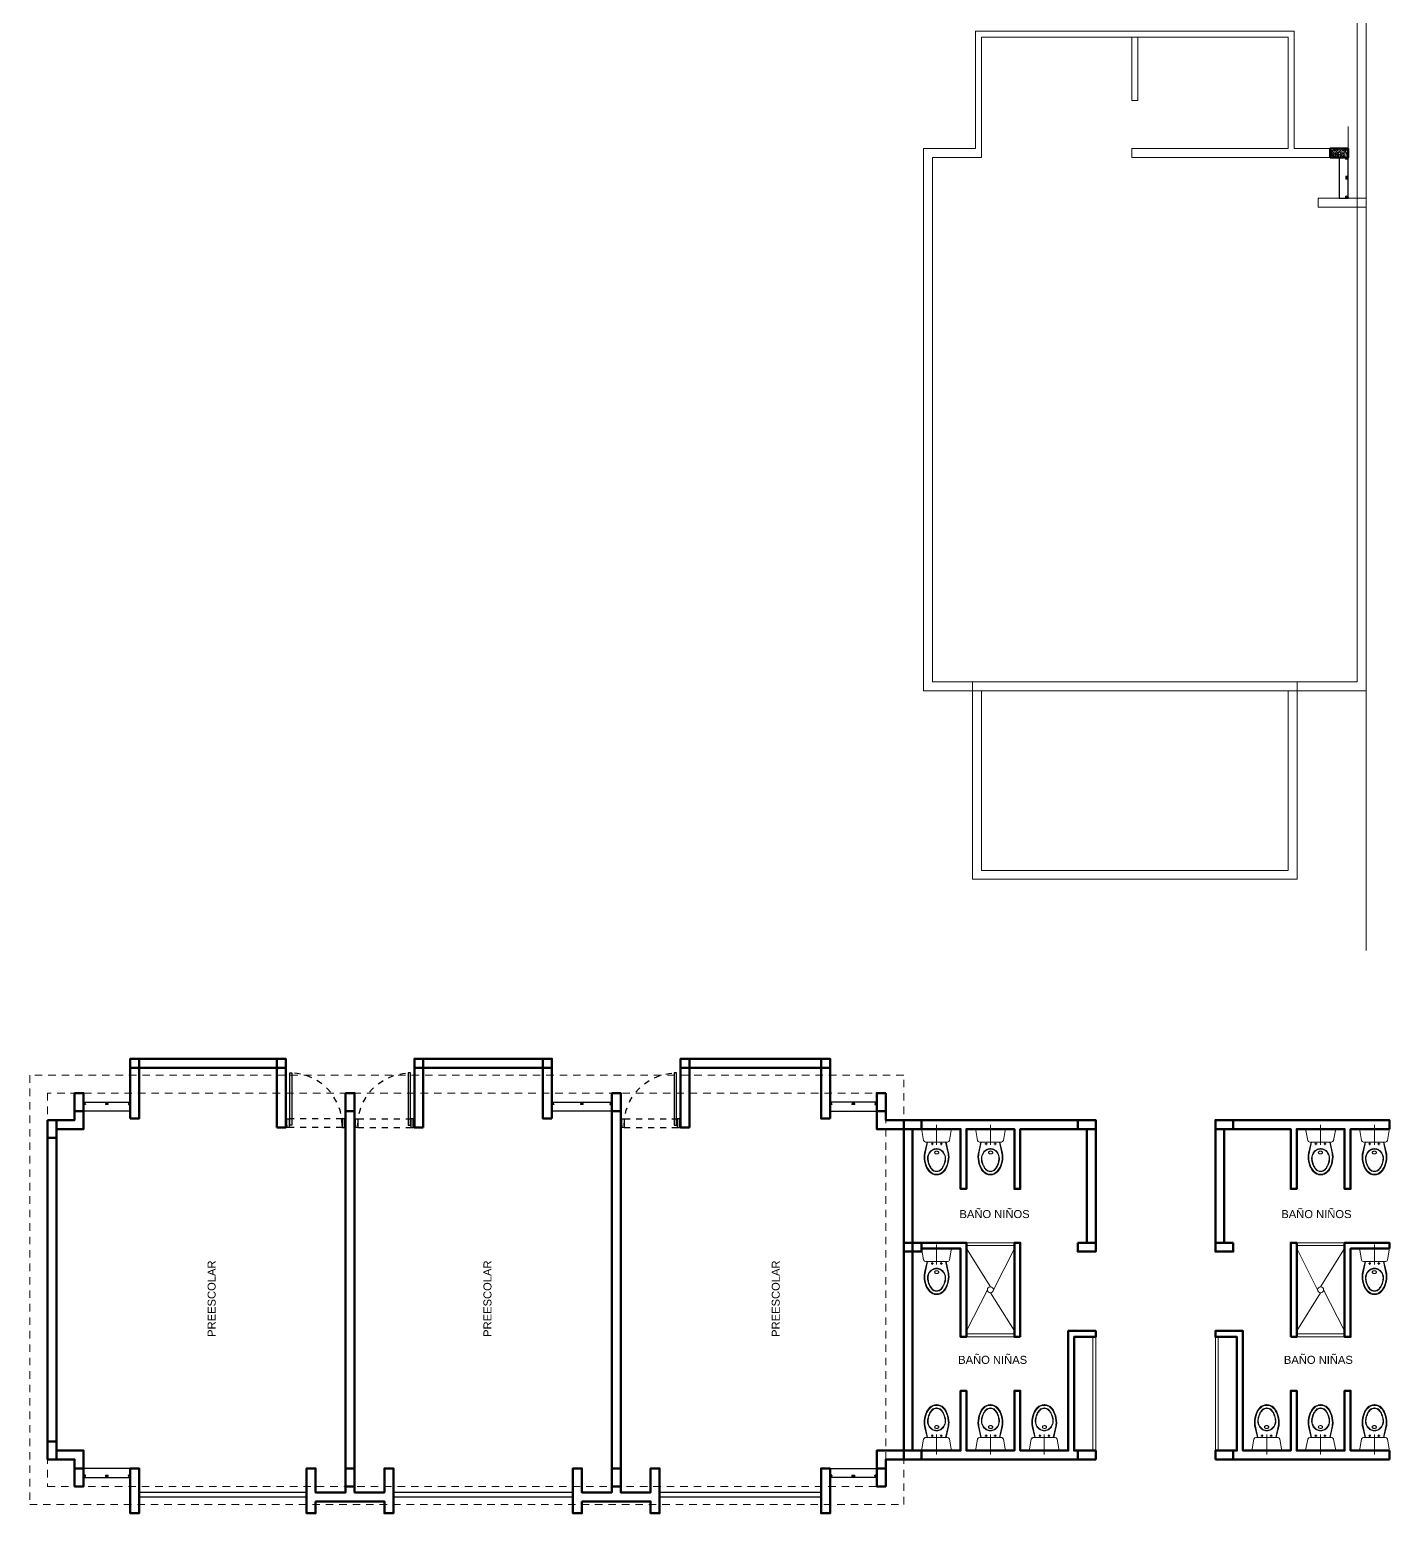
# Model space of a CAD drawing. Header units: millimetres. Extents: x 216 to 2687, y 57 to 1099.
# Drawn here: x 291.2 to 313.93, y 87.45 to 112.26 of the extents above; entities that cross this region are included whole.
import ezdxf

# ---------------------------------------------------------------- set-up
doc = ezdxf.new("R2010")
doc.units = ezdxf.units.MM
doc.header["$LTSCALE"] = 0.5
doc.linetypes.add('HIDDEN', pattern=[0.375, 0.25, -0.125])
for name, color, linetype, lineweight in [('A-COLS-ACHU', 47, 'Continuous', 0), ('A-ECON-COLS', 2, 'Continuous', 53), ('A-HID-APAR', 46, 'Continuous', 13), ('A-MURO', 5, 'Continuous', 50), ('A-PLAN-ACHU1', 105, 'Continuous', 9), ('A-VENT', 1, 'Continuous', 15), ('CANAL', 6, 'Continuous', 9), ('GUIAS', 1, 'Continuous', 9), ('textos', 255, 'Continuous', 20)]:
    doc.layers.add(name, color=color, linetype=linetype, lineweight=lineweight)
doc.layers.add('VENTANAS', color=13, linetype='Continuous')
doc.layers.add('X-PUERTAS', color=3, linetype='Continuous')
doc.styles.get("Standard").update_dxf_attribs({"font": 'Arial.ttf'})

# ---------------------------------------------------------------- blocks, each defined once
blk = doc.blocks.new('sanitario sencillo')
at = {"layer": 'A-HID-APAR', "extrusion": (0.008922, 4.96546e-08, 0.99996)}
h = blk.add_hatch(dxfattribs=at)
h.set_pattern_fill('ANGLE', color=256, scale=1.038037, angle=-179.9995)
h.set_pattern_definition([(180, (289.684, 91.814), (6e-05, -7.251), [5.2732, -1.9775]), (270, (289.684, 91.814), (7.251, 6e-05), [5.2732, -1.9775])])
edge = h.paths.add_edge_path()
edge.add_arc((289.172, 91.916), 0.3, -133.2841, -111.2563, ccw=False)
edge.add_arc((289.073, 91.811), 0.156, -179.9995, -133.2841, ccw=False)
edge.add_line((288.917, 91.811), (288.917, 91.817))
edge.add_arc((289.073, 91.817), 0.156, -226.715, -179.9995, ccw=False)
edge.add_arc((289.172, 91.712), 0.3, 111.2572, 133.285, ccw=False)
edge.add_arc((289.224, 91.578), 0.444, 90.4005, 111.2572, ccw=False)
edge.add_arc((289.221, 91.738), 0.284, 76.7031, 90.0005, ccw=False)
edge.add_line((289.287, 92.015), (289.467, 91.972))
edge.add_line((289.467, 91.972), (289.467, 91.997))
edge.add_arc((289.501, 91.997), 0.0336, -259.5304, -179.9995, ccw=False)
edge.add_line((289.495, 92.03), (289.658, 92.06))
edge.add_arc((289.662, 92.039), 0.0217, 0.0005, 100.4696, ccw=False)
edge.add_line((289.684, 92.039), (289.684, 91.589))
edge.add_arc((289.662, 91.589), 0.0217, -100.4687, 0.0005, ccw=False)
edge.add_line((289.658, 91.568), (289.495, 91.598))
edge.add_arc((289.501, 91.631), 0.0336, -179.9995, -100.4687, ccw=False)
edge.add_line((289.467, 91.631), (289.467, 91.656))
edge.add_line((289.467, 91.656), (289.287, 91.613))
edge.add_arc((289.221, 91.89), 0.284, -89.9995, -76.7021, ccw=False)
edge.add_arc((289.224, 92.05), 0.444, -111.2563, -90.3996, ccw=False)
for p, q in [((289.506, 92.03, 0.002), (289.67, 92.06, 0)), ((289.696, 91.589, 0), (289.696, 92.039, 0)), ((289.288, 92.005, 0.004), (289.479, 91.966, 0.002)), ((289.479, 91.972, 0.002), (289.298, 92.015, 0.004)), ((289.427, 91.886, 0.002), (289.469, 91.886, 0.002)), ((289.448, 91.907, 0.002), (289.448, 91.865, 0.002)), ((289.479, 91.631, 0.002), (289.479, 91.997, 0.002)), ((289.288, 91.623, 0.004), (289.479, 91.663, 0.002)), ((289.479, 91.656, 0.002), (289.298, 91.613, 0.004)), ((289.427, 91.735, 0.002), (289.469, 91.735, 0.002)), ((289.448, 91.756, 0.002), (289.448, 91.714, 0.002)), ((289.506, 91.598, 0.002), (289.67, 91.568, 0))]:
    blk.add_line(p, q, dxfattribs=at)
at = {"layer": 'A-HID-APAR', "ltscale": 0.1, "extrusion": (0.008922, 4.96546e-08, 0.99996)}
blk.add_line((289.765, 91.814, -0.001), (289.43, 91.814, 0.002), dxfattribs=at)
at = {"layer": 'A-HID-APAR', "extrusion": (0.008922, 4.96546e-08, 0.99996), "elevation": 2.585}
for points in [[(289.063, 91.636, -0.096411), (288.966, 91.697, -0.206705), (288.917, 91.811), (288.917, 91.817, -0.206705), (288.966, 91.931, -0.096411), (289.063, 91.992, -0.091257), (289.221, 92.022, -0.058086), (289.287, 92.015), (289.467, 91.972), (289.467, 91.997, -0.361654), (289.495, 92.03), (289.658, 92.06, -0.468802), (289.684, 92.039), (289.684, 91.589, -0.468802), (289.658, 91.568), (289.495, 91.598, -0.361654), (289.467, 91.631), (289.467, 91.656), (289.287, 91.613, -0.058086), (289.221, 91.606, -0.091257)], [(289.315, 91.811, 0.066901), (289.313, 91.825, 0.079364), (289.308, 91.836, 0.107144), (289.3, 91.844, 0.140884), (289.291, 91.846, 0.140884), (289.283, 91.844, 0.107144), (289.275, 91.836, 0.079364), (289.27, 91.825, 0.066901), (289.268, 91.811, 0.066901), (289.27, 91.797, 0.079364), (289.275, 91.786, 0.107144), (289.283, 91.778, 0.140884), (289.291, 91.775, 0.140884), (289.3, 91.778, 0.107144), (289.308, 91.786, 0.079364), (289.313, 91.797, 0.066901)], [(289.283, 91.778, -0.107144), (289.275, 91.786, -0.079364), (289.27, 91.797, -0.066901), (289.268, 91.811, -0.066901), (289.27, 91.825, -0.079364), (289.275, 91.836, -0.107144), (289.283, 91.844, -0.140884), (289.291, 91.846, -0.140884), (289.3, 91.844, -0.107144), (289.308, 91.836, -0.079364), (289.313, 91.825, -0.066901), (289.315, 91.811, -0.066901), (289.313, 91.797, -0.079364), (289.308, 91.786, -0.107144), (289.3, 91.778, -0.140884), (289.291, 91.775, -0.140884)], [(289.429, 91.886, -1), (289.444, 91.886, -1)], [(289.429, 91.735, -1), (289.444, 91.735, -1)]]:
    blk.add_lwpolyline(points, format="xyb", close=True, dxfattribs=at)
for points in [[(288.917, 91.811), (288.917, 91.817)], [(288.929, 91.811), (288.929, 91.817)], [(288.972, 91.811), (288.972, 91.817)], [(288.981, 91.811), (288.981, 91.817)]]:
    blk.add_lwpolyline(points, dxfattribs=at)
at = {"layer": 'A-HID-APAR', "extrusion": (0.008922, 4.96546e-08, 0.99996)}
for centre in [(289.437, 91.886, 2.585), (289.437, 91.735, 2.585)]:
    blk.add_circle(centre, 0.0077, dxfattribs=at)
for centre, radius, start, end in [((289.501, 91.997, 2.585), 0.0336, 100.4696, 180.0005), ((289.662, 92.039, 2.585), 0.0217, 0.0005, 100.4696), ((289.073, 91.817, 2.585), 0.156, 133.285, 180.0005), ((289.073, 91.811, 2.585), 0.156, 180.0005, 226.7159), ((289.073, 91.817, 2.585), 0.144, 133.285, 180.0005), ((289.073, 91.811, 2.585), 0.144, 180.0005, 226.7159), ((289.172, 91.712, 2.585), 0.3, 111.2572, 133.285), ((289.073, 91.817, 2.585), 0.101, 133.285, 180.0005), ((289.073, 91.811, 2.585), 0.101, 180.0005, 226.7159), ((289.172, 91.712, 2.585), 0.289, 111.2572, 133.285), ((289.073, 91.817, 2.585), 0.0924, 133.285, 180.0005), ((289.073, 91.811, 2.585), 0.0924, 180.0005, 226.7159), ((289.172, 91.712, 2.585), 0.245, 111.2572, 133.285), ((289.172, 91.712, 2.585), 0.237, 111.2572, 133.285), ((289.224, 91.578, 2.585), 0.444, 90.4005, 111.2572), ((289.224, 91.578, 2.585), 0.433, 90.4111, 111.2572), ((289.224, 91.578, 2.585), 0.39, 97.8364, 111.2572), ((289.224, 91.578, 2.585), 0.381, 97.8364, 111.2572), ((289.194, 91.797, 2.585), 0.168, 31.0321, 97.8364), ((289.194, 91.797, 2.585), 0.16, 31.0321, 97.8364), ((289.221, 91.738, 2.585), 0.284, 76.7031, 90.0005), ((289.221, 91.738, 2.585), 0.273, 78.296, 90.0005), ((289.228, 91.817, 2.585), 0.12, 0.0005, 31.0325), ((289.228, 91.811, 2.585), 0.12, 328.9685, 0.0005), ((289.228, 91.817, 2.585), 0.129, 0.0005, 31.0325), ((289.228, 91.811, 2.585), 0.129, 328.9685, 0.0005), ((289.172, 91.916, 2.585), 0.3, 226.7159, 248.7437), ((289.172, 91.916, 2.585), 0.289, 226.7159, 248.7437), ((289.172, 91.916, 2.585), 0.245, 226.7159, 248.7437), ((289.172, 91.916, 2.585), 0.237, 226.7159, 248.7437), ((289.224, 92.05, 2.585), 0.444, 248.7437, 269.6004), ((289.224, 92.05, 2.585), 0.433, 248.7437, 269.5898), ((289.224, 92.05, 2.585), 0.39, 248.7437, 262.1645), ((289.224, 92.05, 2.585), 0.381, 248.7437, 262.1645), ((289.194, 91.831, 2.585), 0.168, 262.1645, 328.9688), ((289.194, 91.831, 2.585), 0.16, 262.1645, 328.9688), ((289.221, 91.89, 2.585), 0.273, 270.0005, 281.7049), ((289.221, 91.89, 2.585), 0.284, 270.0005, 283.2979), ((289.501, 91.631, 2.585), 0.0336, 180.0005, 259.5313), ((289.662, 91.589, 2.585), 0.0217, 259.5313, 0.0005)]:
    blk.add_arc(centre, radius, start, end, dxfattribs=at)
blk = doc.blocks.new('*U776')
at = {"color": 250, "linetype": 'HIDDEN', "ltscale": 0.2}
for p, q in [((0.99, 0), (0.06, 0)), ((0.99, -0.15), (0.06, -0.15))]:
    blk.add_line(p, q, dxfattribs=at)
for points in [[(0.11, -0.11), (0.07, -0.11), (0.07, 0.809), (0.11, 0.809)], [(0.02, 0), (0.06, 0), (0.06, -0.15), (0.02, -0.15)], [(1.03, 0), (0.99, 0), (0.99, -0.15), (1.03, -0.15)], [(0.02, -0.02), (0, -0.02), (0, -0.04), (0.02, -0.04)], [(0.02, -0.13), (0, -0.13), (0, -0.11), (0.02, -0.11)], [(1.03, -0.02), (1.05, -0.02), (1.05, -0.04), (1.03, -0.04)], [(1.03, -0.13), (1.05, -0.13), (1.05, -0.11), (1.03, -0.11)]]:
    blk.add_lwpolyline(points, close=True)
blk.add_arc((0.079, -0.108), 0.911, 359.4783, 87.8865, dxfattribs=at)
blk = doc.blocks.new('ALN-177', base_point=(0.559, 0.54))
at = {"layer": 'A-PLAN-ACHU1'}
for p, q in [((0.534, 0.551), (0.532, 0.553)), ((0.534, 0.552), (0.532, 0.553)), ((0.534, 0.551), (0.532, 0.548)), ((0.534, 0.549), (0.532, 0.548)), ((0.536, 0.553), (0.534, 0.552)), ((0.536, 0.548), (0.534, 0.549)), ((0.536, 0.548), (0.536, 0.553))]:
    blk.add_line(p, q, dxfattribs=at)
at = {"layer": 'A-VENT'}
blk.add_lwpolyline([(0.556, 0.54), (0.559, 0.54), (0.559, 0.542), (0.538, 0.555), (0.536, 0.555), (0.534, 0.554), (0.534, 0.552), (0.536, 0.554), (0.536, 0.548), (0.534, 0.549), (0.534, 0.548), (0.536, 0.547), (0.536, 0.542), (0.533, 0.539), (0.529, 0.539), (0.529, 0.539), (0.53, 0.538), (0.534, 0.538), (0.538, 0.541), (0.538, 0.554), (0.556, 0.542), (0.554, 0.542), (0.554, 0.539, 1), (0.557, 0.539)], format="xyb", close=True, dxfattribs=at)
blk = doc.blocks.new('ALN-292')
at = {"layer": 'A-VENT'}
blk.add_lwpolyline([(0, 0.024), (0, 0), (0.004, 0), (0.004, 0.002), (0.001, 0.001), (0.001, 0.008), (0.004, 0.007), (0.004, 0.008), (0.001, 0.009), (0.001, 0.018), (0.007, 0.018), (0.007, 0.015), (0.01, 0.015), (0.009, 0.017), (0.008, 0.017), (0.008, 0.018), (0.036, 0.018), (0.036, 0.017), (0.036, 0.017), (0.035, 0.015), (0.038, 0.015), (0.038, 0.024), (0.038, 0.033), (0.035, 0.033), (0.036, 0.031), (0.036, 0.031), (0.036, 0.03), (0.008, 0.03), (0.008, 0.031), (0.009, 0.031), (0.01, 0.033), (0.007, 0.033), (0.007, 0.03), (0.001, 0.03), (0.001, 0.039), (0.004, 0.04), (0.004, 0.041), (0.001, 0.04), (0.001, 0.047), (0.004, 0.046), (0.004, 0.048), (0, 0.048)], close=True, dxfattribs=at)
for points in [[(0.009, 0.027, 0.352285), (0.006, 0.024, 0.352285), (0.009, 0.021), (0.009, 0.019), (0.001, 0.019), (0.001, 0.024), (0.001, 0.029), (0.009, 0.029)], [(0.008, 0.024, 1), (0.012, 0.024, 1)], [(0.027, 0.027, 0.352285), (0.025, 0.024, 0.352285), (0.027, 0.021), (0.027, 0.019), (0.011, 0.019), (0.011, 0.021, 0.352285), (0.013, 0.024, 0.352285), (0.011, 0.027), (0.011, 0.029), (0.027, 0.029)], [(0.026, 0.024, 1), (0.03, 0.024, 1)], [(0.029, 0.021, 0.352285), (0.031, 0.024, 0.352285), (0.029, 0.027), (0.029, 0.029), (0.036, 0.029), (0.036, 0.024), (0.036, 0.019), (0.029, 0.019)]]:
    blk.add_lwpolyline(points, format="xyb", close=True, dxfattribs=at)

msp = doc.modelspace()

# ---------------------------------------------------------------- hatches: boundary and pattern name
at = {"layer": 'A-COLS-ACHU'}
h = msp.add_hatch(dxfattribs=at)
h.set_pattern_fill('CONCRETE', color=256, scale=0.1, angle=135, style=0, pattern_type=2)
h.set_pattern_definition([(180, (320.68603, 114.974495), (-0.070711, -0.070711), [0.014142, -0.028285, 0.007071, -0.042426, 0.014142, -0.03535536]), (270, (320.63653, 115.01692), (0.070711, -0.070711), [0.0141421, -0.021213, 0.007071, -0.035355, 0.0141421, -0.04949816]), (198.43495, (320.707244, 114.974495), (-0.07071068, -0.07071068), [0.01118, -0.04472, 0.01118, -0.0447234]), (251.56505, (320.707244, 114.974495), (-0.07071068, -0.07071068), [0.01118, -0.04472, 0.01118, -0.0447234]), (135, (320.70017, 114.96742), (-0.0707107, -0.0707107), [0.005, -0.04, 0.01, -0.04, 0.005]), (135, (320.68957, 114.95682), (-0.0707107, -0.0707107), [-0.015, 0.01, -0.04, 0, -0.035, 0]), (135, (320.68603, 114.95328), (-0.0707107, -0.0707107), [-0.04, 0, -0.03, 0.01, -0.02, 0]), (135, (320.67542, 114.94267), (-0.0707107, -0.0707107), [-0.02, 0, -0.025, 0.01, -0.045, 0]), (135, (320.66482, 114.93207), (-0.0707107, -0.0707107), [-0.02, 0.01, -0.04, 0.01, -0.02, 0]), (135, (320.64714, 114.91439), (-0.0707107, -0.0707107), [-0.015, 0.01, -0.02, 0, -0.055, 0]), (135, (320.6436, 114.91086), (-0.0707107, -0.0707107), [-0.02, 0, -0.06, 0.01, -0.01, 0]), (225, (320.68957, 114.96389), (0.0707107, -0.0707107), [-0.03, 0, -0.03, 0, -0.04, 0]), (225, (320.69664, 114.9851), (0.0707107, -0.0707107), [-0.015, 0.01, -0.04, 0, -0.035, 0]), (225, (320.68957, 114.99217), (0.0707107, -0.0707107), [-0.04, 0, -0.035, 0.01, -0.015, 0]), (225, (320.65068, 115.03106), (0.0707107, -0.0707107), [-0.02, 0.01, -0.05, 0.01, -0.01, 0]), (225, (320.6931, 114.97449), (0.0707107, -0.0707107), [-0.03, 0, -0.035, 0, -0.035, 0]), (225, (320.68603, 114.98157), (0.0707107, -0.0707107), [-0.025, 0, -0.055, 0, -0.02, 0]), (225, (320.67542, 114.9851), (0.0707107, -0.0707107), [-0.05, 0, -0.015, 0, -0.035, 0]), (225, (320.67896, 114.99571), (0.0707107, -0.0707107), [-0.045, 0, -0.02, 0, -0.025, 0]), (225, (320.66128, 114.99217), (0.0707107, -0.0707107), [-0.04, 0, -0.015, 0, -0.04, 0]), (225, (320.65421, 114.99217), (0.0707107, -0.0707107), [-0.045, 0, -0.02, 0, -0.035, 0]), (225, (320.66835, 115.01339), (0.0707107, -0.0707107), [-0.06, 0, -0.025, 0, -0.015, 0]), (225, (320.65421, 115.00631), (0.0707107, -0.0707107), [-0.02, 0, -0.04, 0, -0.04, 0]), (225, (320.65421, 115.01339), (0.0707107, -0.0707107), [-0.045, 0, -0.025, 0, -0.03, 0]), (225, (320.65421, 115.02046), (0.0707107, -0.0707107), [-0.04, 0, -0.03, 0, -0.03, 0]), (225, (320.6436, 115.02399), (0.0707107, -0.0707107), [-0.03, 0, -0.03, 0, -0.04, 0]), (225, (320.633, 115.02753), (0.0707107, -0.0707107), [-0.04, 0, -0.02, 0, -0.04, 0]), (225, (320.62593, 115.02753), (0.0707107, -0.0707107), [-0.015, 0, -0.06, 0, -0.025, 0])])
h.paths.add_polyline_path([(313.242, 110.274), (313.242, 110.124), (312.942, 110.124), (312.942, 110.274)])

# ---------------------------------------------------------------- linework, layer by layer
at = {"layer": 'A-ECON-COLS'}
for points in [[(313.242, 110.274), (313.242, 110.124), (312.942, 110.124), (312.942, 110.274)], [(291.952, 94.479), (292.102, 94.479), (292.102, 94.179), (291.952, 94.179)], [(296.482, 94.479), (296.632, 94.479), (296.632, 94.179), (296.482, 94.179)], [(300.932, 94.479), (301.082, 94.479), (301.082, 94.179), (300.932, 94.179)], [(305.512, 94.479), (305.362, 94.479), (305.362, 94.179), (305.512, 94.179)], [(291.502, 94.029), (291.652, 94.029), (291.652, 93.729), (291.502, 93.729)], [(305.812, 94.029), (305.812, 93.879), (306.112, 93.879), (306.112, 94.029)], [(308.722, 94.029), (308.722, 93.879), (309.022, 93.879), (309.022, 94.029)], [(311.322, 94.029), (311.322, 93.879), (311.022, 93.879), (311.022, 94.029)], [(305.812, 91.979), (305.812, 91.829), (306.112, 91.829), (306.112, 91.979)], [(308.722, 91.979), (308.722, 91.829), (309.022, 91.829), (309.022, 91.979)], [(311.322, 91.979), (311.322, 91.829), (311.022, 91.829), (311.022, 91.979)], [(291.502, 88.654), (291.652, 88.654), (291.652, 88.354), (291.502, 88.354)], [(306.112, 88.354), (306.112, 88.504), (305.812, 88.504), (305.812, 88.354)], [(309.022, 88.354), (309.022, 88.504), (308.722, 88.504), (308.722, 88.354)], [(311.022, 88.354), (311.022, 88.504), (311.322, 88.504), (311.322, 88.354)], [(291.952, 88.204), (292.102, 88.204), (292.102, 87.904), (291.952, 87.904)], [(296.482, 88.204), (296.632, 88.204), (296.632, 87.904), (296.482, 87.904)], [(300.932, 88.204), (301.082, 88.204), (301.082, 87.904), (300.932, 87.904)], [(305.512, 88.204), (305.362, 88.204), (305.362, 87.904), (305.512, 87.904)]]:
    msp.add_lwpolyline(points, close=True, dxfattribs=at)
at = {"layer": 'A-HID-APAR'}
for p, q in [((306.862, 91.979), (307.662, 91.979)), ((306.862, 91.929), (307.662, 91.929)), ((307.262, 91.241), (306.862, 91.879)), ((307.312, 91.191), (307.662, 91.879)), ((313.182, 91.979), (312.382, 91.979)), ((313.182, 91.929), (312.382, 91.929)), ((312.732, 91.191), (312.382, 91.879)), ((312.782, 91.241), (313.182, 91.879)), ((307.212, 91.191), (306.862, 90.504)), ((307.262, 91.141), (307.662, 90.504)), ((312.782, 91.141), (312.382, 90.504)), ((312.832, 91.191), (313.182, 90.504)), ((307.662, 90.454), (306.862, 90.454)), ((307.662, 90.404), (306.862, 90.404)), ((308.972, 90.404), (308.972, 88.499)), ((309.022, 90.404), (309.022, 88.499)), ((311.022, 90.404), (311.022, 88.499)), ((311.072, 90.404), (311.072, 88.499)), ((312.382, 90.454), (313.182, 90.454)), ((312.382, 90.404), (313.182, 90.404))]:
    msp.add_line(p, q, dxfattribs=at)
for centre in [(307.262, 91.191), (312.782, 91.191)]:
    msp.add_circle(centre, 0.05, dxfattribs=at)
at = {"layer": 'A-MURO'}
for points in [[(292.882, 94.054), (293.032, 94.054), (293.032, 95.054), (292.882, 95.054)], [(292.882, 95.054), (292.882, 94.904), (295.482, 94.904), (295.482, 95.054)], [(295.332, 93.904), (295.482, 93.904), (295.482, 95.054), (295.332, 95.054)], [(297.782, 93.904), (297.632, 93.904), (297.632, 95.054), (297.782, 95.054)], [(299.932, 95.054), (299.932, 94.904), (297.632, 94.904), (297.632, 95.054)], [(299.932, 94.054), (299.782, 94.054), (299.782, 95.054), (299.932, 95.054)], [(302.232, 93.904), (302.082, 93.904), (302.082, 95.054), (302.232, 95.054)], [(304.582, 95.054), (304.582, 94.904), (302.082, 94.904), (302.082, 95.054)], [(304.582, 94.054), (304.432, 94.054), (304.432, 95.054), (304.582, 95.054)], [(292.102, 94.179), (291.952, 94.179), (291.952, 94.029), (291.652, 94.029), (291.652, 93.879), (292.102, 93.879)], [(296.632, 94.179), (296.632, 88.204), (296.482, 88.204), (296.482, 94.179)], [(301.082, 94.179), (301.082, 88.204), (300.932, 88.204), (300.932, 94.179)], [(305.362, 94.179), (305.512, 94.179), (305.512, 94.029), (305.812, 94.029), (305.812, 93.879), (305.362, 93.879)], [(306.112, 93.879), (306.112, 94.029), (308.722, 94.029), (308.722, 93.879), (307.762, 93.879), (307.762, 92.879), (307.662, 92.879), (307.662, 93.879), (306.862, 93.879), (306.862, 92.879), (306.762, 92.879), (306.762, 93.879)], [(313.932, 93.879), (313.932, 94.029), (311.322, 94.029), (311.322, 93.879), (312.282, 93.879), (312.282, 92.879), (312.382, 92.879), (312.382, 93.879), (313.182, 93.879), (313.182, 92.879), (313.282, 92.879), (313.282, 93.879)], [(305.962, 93.879), (305.962, 88.504), (305.812, 88.504), (305.812, 93.879)], [(309.022, 91.979), (309.022, 93.879), (308.872, 93.879), (308.872, 91.979)], [(311.022, 91.979), (311.022, 93.879), (311.172, 93.879), (311.172, 91.979)], [(291.502, 93.729), (291.502, 88.654), (291.652, 88.654), (291.652, 93.729)], [(306.112, 91.879), (306.112, 91.979), (306.862, 91.979), (306.862, 90.404), (306.762, 90.404), (306.762, 91.879)], [(307.762, 90.404), (307.762, 91.979), (307.662, 91.979), (307.662, 90.404)], [(312.282, 90.404), (312.282, 91.979), (312.382, 91.979), (312.382, 90.404)], [(313.932, 91.879), (313.932, 91.979), (313.182, 91.979), (313.182, 90.404), (313.282, 90.404), (313.282, 91.879)], [(306.112, 88.354), (306.112, 88.504), (306.762, 88.504), (306.762, 89.504), (306.862, 89.504), (306.862, 88.504), (307.662, 88.504), (307.662, 89.504), (307.762, 89.504), (307.762, 88.504), (308.562, 88.504), (308.562, 90.504), (309.022, 90.504), (309.022, 90.404), (308.662, 90.404), (308.662, 88.504), (308.722, 88.504), (308.722, 88.354)], [(313.932, 88.354), (313.932, 88.504), (313.282, 88.504), (313.282, 89.504), (313.182, 89.504), (313.182, 88.504), (312.382, 88.504), (312.382, 89.504), (312.282, 89.504), (312.282, 88.504), (311.482, 88.504), (311.482, 90.504), (311.022, 90.504), (311.022, 90.404), (311.382, 90.404), (311.382, 88.504), (311.322, 88.504), (311.322, 88.354)], [(292.102, 88.204), (291.952, 88.204), (291.952, 88.354), (291.652, 88.354), (291.652, 88.504), (292.102, 88.504)], [(305.362, 88.204), (305.512, 88.204), (305.512, 88.354), (305.812, 88.354), (305.812, 88.504), (305.362, 88.504)], [(292.882, 88.204), (292.882, 87.454), (293.032, 87.454), (293.032, 88.204)], [(295.982, 87.654), (297.132, 87.654), (297.132, 87.454), (297.282, 87.454), (297.282, 88.204), (297.132, 88.204), (297.132, 87.804), (296.632, 87.804), (296.632, 87.904), (296.482, 87.904), (296.482, 87.804), (295.982, 87.804), (295.982, 88.204), (295.832, 88.204), (295.832, 87.454), (295.982, 87.454)], [(300.432, 87.654), (301.582, 87.654), (301.582, 87.454), (301.732, 87.454), (301.732, 88.204), (301.582, 88.204), (301.582, 87.804), (301.082, 87.804), (301.082, 87.904), (300.932, 87.904), (300.932, 87.804), (300.432, 87.804), (300.432, 88.204), (300.282, 88.204), (300.282, 87.454), (300.432, 87.454)], [(304.582, 88.204), (304.582, 87.454), (304.432, 87.454), (304.432, 88.204)]]:
    msp.add_lwpolyline(points, close=True, dxfattribs=at)
at = {"layer": 'CANAL', "linetype": 'HIDDEN'}
for points in [[(291.202, 94.779), (291.202, 87.604), (305.812, 87.604), (305.812, 94.779)], [(291.502, 94.479), (291.502, 87.904), (305.512, 87.904), (305.512, 94.479)]]:
    msp.add_lwpolyline(points, close=True, dxfattribs=at)
at = {"layer": 'GUIAS'}
for p, q in [((313.392, 113.994), (313.392, 109.134)), ((313.542, 113.585), (313.542, 96.861)), ((309.627, 112.134), (309.627, 111.074)), ((309.727, 112.134), (309.727, 111.074)), ((309.727, 111.074), (309.627, 111.074)), ((313.242, 109.444), (313.242, 110.639)), ((309.627, 110.274), (309.627, 110.124)), ((313.542, 109.444), (312.742, 109.444)), ((312.742, 109.444), (312.742, 109.294)), ((313.542, 109.444), (313.242, 109.444)), ((313.542, 109.294), (312.742, 109.294)), ((293.782, 87.804), (293.032, 87.804))]:
    msp.add_line(p, q, dxfattribs=at)
for points in [[(312.342, 110.274), (312.342, 112.234), (307.012, 112.234), (307.012, 110.274)], [(309.627, 110.274), (312.242, 110.274), (312.242, 112.134), (307.112, 112.134), (307.112, 110.124)], [(307.012, 110.274), (306.142, 110.274), (306.142, 101.204), (313.542, 101.204), (313.542, 109.444)], [(312.242, 110.274), (309.627, 110.274)], [(312.972, 110.274), (312.342, 110.274)], [(307.112, 110.124), (306.292, 110.124), (306.292, 101.354), (313.392, 101.354), (313.392, 109.444)], [(312.972, 110.124), (309.627, 110.124)]]:
    msp.add_lwpolyline(points, dxfattribs=at)
for points in [[(306.962, 98.054), (312.392, 98.054), (312.392, 101.354), (306.962, 101.354)], [(307.112, 98.204), (312.242, 98.204), (312.242, 101.204), (307.112, 101.204)]]:
    msp.add_lwpolyline(points, close=True, dxfattribs=at)
at = {"layer": 'VENTANAS'}
for p, q in [((292.852, 94.179), (292.102, 94.179)), ((300.902, 94.179), (300.152, 94.179)), ((304.612, 94.179), (305.362, 94.179)), ((292.852, 88.204), (292.102, 88.204)), ((304.612, 88.204), (305.362, 88.204))]:
    msp.add_line(p, q, dxfattribs=at)
for points in [[(313.242, 110.124), (313.092, 110.124), (313.092, 109.444), (313.242, 109.444)], [(292.882, 94.329), (292.882, 94.179), (292.102, 94.179), (292.102, 94.329)], [(300.932, 94.329), (300.932, 94.179), (299.932, 94.179), (299.932, 94.329)], [(304.582, 94.329), (304.582, 94.179), (305.362, 94.179), (305.362, 94.329)], [(292.882, 88.054), (292.882, 88.204), (292.102, 88.204), (292.102, 88.054)], [(304.582, 88.054), (304.582, 88.204), (305.362, 88.204), (305.362, 88.054)], [(295.832, 87.729), (295.832, 87.804), (293.032, 87.804), (293.032, 87.729)], [(300.282, 87.729), (300.282, 87.804), (297.282, 87.804), (297.282, 87.729)], [(304.432, 87.729), (304.432, 87.804), (301.732, 87.804), (301.732, 87.729)]]:
    msp.add_lwpolyline(points, close=True, dxfattribs=at)
for points in [[(313.213, 110.116, 3.732051), (313.215, 110.116), (313.216, 110.117), (313.217, 110.117), (313.217, 110.112), (313.228, 110.112), (313.228, 110.117), (313.23, 110.117), (313.231, 110.116, 3.732051), (313.233, 110.116), (313.234, 110.117), (313.235, 110.117), (313.235, 110.112), (313.24, 110.112), (313.24, 110.122), (313.238, 110.122), (313.24, 110.124), (313.242, 110.124), (313.242, 110.108), (313.239, 110.108), (313.24, 110.109), (313.24, 110.109), (313.24, 110.111), (313.205, 110.111), (313.205, 110.102), (313.207, 110.101), (313.207, 110.1), (313.205, 110.101), (313.205, 110.094), (313.207, 110.095), (313.207, 110.093), (313.204, 110.093), (313.204, 110.124), (313.206, 110.124), (313.207, 110.122), (313.205, 110.122), (313.205, 110.112), (313.21, 110.112), (313.21, 110.117), (313.212, 110.117)], [(313.213, 109.452, -3.732051), (313.215, 109.452), (313.216, 109.451), (313.217, 109.451), (313.217, 109.456), (313.228, 109.456), (313.228, 109.451), (313.23, 109.451), (313.231, 109.452, -3.732051), (313.233, 109.452), (313.234, 109.451), (313.235, 109.451), (313.235, 109.456), (313.24, 109.456), (313.24, 109.446), (313.238, 109.446), (313.24, 109.444), (313.242, 109.444), (313.242, 109.46), (313.239, 109.46), (313.24, 109.458), (313.24, 109.458), (313.24, 109.457), (313.205, 109.457), (313.205, 109.466), (313.207, 109.467), (313.207, 109.468), (313.205, 109.467), (313.205, 109.473), (313.207, 109.472), (313.207, 109.475), (313.204, 109.475), (313.204, 109.444), (313.206, 109.444), (313.207, 109.446), (313.205, 109.446), (313.205, 109.456), (313.21, 109.456), (313.21, 109.451), (313.212, 109.451)], [(292.11, 94.3, 3.732051), (292.11, 94.302), (292.108, 94.303), (292.108, 94.304), (292.113, 94.304), (292.113, 94.315), (292.108, 94.315), (292.108, 94.317), (292.11, 94.318, 3.732051), (292.11, 94.32), (292.108, 94.321), (292.108, 94.322), (292.113, 94.322), (292.113, 94.327), (292.103, 94.327), (292.103, 94.325), (292.102, 94.327), (292.102, 94.329), (292.118, 94.329), (292.118, 94.326), (292.116, 94.327), (292.116, 94.327), (292.115, 94.327), (292.115, 94.292), (292.124, 94.292), (292.125, 94.294), (292.126, 94.294), (292.125, 94.292), (292.131, 94.292), (292.13, 94.294), (292.133, 94.294), (292.133, 94.291), (292.102, 94.291), (292.102, 94.293), (292.103, 94.295), (292.103, 94.292), (292.113, 94.292), (292.113, 94.297), (292.108, 94.297), (292.108, 94.299)], [(292.874, 94.3, -3.732051), (292.874, 94.302), (292.875, 94.303), (292.875, 94.304), (292.87, 94.304), (292.87, 94.315), (292.875, 94.315), (292.875, 94.317), (292.874, 94.318, -3.732051), (292.874, 94.32), (292.875, 94.321), (292.875, 94.322), (292.87, 94.322), (292.87, 94.327), (292.88, 94.327), (292.88, 94.325), (292.882, 94.327), (292.882, 94.329), (292.866, 94.329), (292.866, 94.326), (292.867, 94.327), (292.867, 94.327), (292.869, 94.327), (292.869, 94.292), (292.86, 94.292), (292.859, 94.294), (292.858, 94.294), (292.859, 94.292), (292.852, 94.292), (292.853, 94.294), (292.851, 94.294), (292.851, 94.291), (292.882, 94.291), (292.882, 94.293), (292.88, 94.295), (292.88, 94.292), (292.87, 94.292), (292.87, 94.297), (292.875, 94.297), (292.875, 94.299)], [(299.94, 94.3, 3.732051), (299.94, 94.302), (299.938, 94.303), (299.938, 94.304), (299.943, 94.304), (299.943, 94.315), (299.938, 94.315), (299.938, 94.317), (299.94, 94.318, 3.732051), (299.94, 94.32), (299.938, 94.321), (299.938, 94.322), (299.943, 94.322), (299.943, 94.327), (299.933, 94.327), (299.933, 94.325), (299.932, 94.327), (299.932, 94.329), (299.948, 94.329), (299.948, 94.326), (299.946, 94.327), (299.946, 94.327), (299.945, 94.327), (299.945, 94.292), (299.954, 94.292), (299.955, 94.294), (299.956, 94.294), (299.955, 94.292), (299.961, 94.292), (299.96, 94.294), (299.963, 94.294), (299.963, 94.291), (299.932, 94.291), (299.932, 94.293), (299.933, 94.295), (299.933, 94.292), (299.943, 94.292), (299.943, 94.297), (299.938, 94.297), (299.938, 94.299)], [(300.924, 94.3, -3.732051), (300.924, 94.302), (300.925, 94.303), (300.925, 94.304), (300.92, 94.304), (300.92, 94.315), (300.925, 94.315), (300.925, 94.317), (300.924, 94.318, -3.732051), (300.924, 94.32), (300.925, 94.321), (300.925, 94.322), (300.92, 94.322), (300.92, 94.327), (300.93, 94.327), (300.93, 94.325), (300.932, 94.327), (300.932, 94.329), (300.916, 94.329), (300.916, 94.326), (300.917, 94.327), (300.917, 94.327), (300.919, 94.327), (300.919, 94.292), (300.91, 94.292), (300.909, 94.294), (300.908, 94.294), (300.909, 94.292), (300.902, 94.292), (300.903, 94.294), (300.901, 94.294), (300.901, 94.291), (300.932, 94.291), (300.932, 94.293), (300.93, 94.295), (300.93, 94.292), (300.92, 94.292), (300.92, 94.297), (300.925, 94.297), (300.925, 94.299)], [(304.59, 94.3, 3.732051), (304.59, 94.302), (304.588, 94.303), (304.588, 94.304), (304.593, 94.304), (304.593, 94.315), (304.588, 94.315), (304.588, 94.317), (304.59, 94.318, 3.732051), (304.59, 94.32), (304.588, 94.321), (304.588, 94.322), (304.593, 94.322), (304.593, 94.327), (304.583, 94.327), (304.583, 94.325), (304.582, 94.327), (304.582, 94.329), (304.598, 94.329), (304.598, 94.326), (304.596, 94.327), (304.596, 94.327), (304.595, 94.327), (304.595, 94.292), (304.604, 94.292), (304.605, 94.294), (304.606, 94.294), (304.605, 94.292), (304.611, 94.292), (304.61, 94.294), (304.613, 94.294), (304.613, 94.291), (304.582, 94.291), (304.582, 94.293), (304.583, 94.295), (304.583, 94.292), (304.593, 94.292), (304.593, 94.297), (304.588, 94.297), (304.588, 94.299)], [(305.354, 94.3, -3.732051), (305.354, 94.302), (305.355, 94.303), (305.355, 94.304), (305.35, 94.304), (305.35, 94.315), (305.355, 94.315), (305.355, 94.317), (305.354, 94.318, -3.732051), (305.354, 94.32), (305.355, 94.321), (305.355, 94.322), (305.35, 94.322), (305.35, 94.327), (305.36, 94.327), (305.36, 94.325), (305.362, 94.327), (305.362, 94.329), (305.346, 94.329), (305.346, 94.326), (305.347, 94.327), (305.347, 94.327), (305.349, 94.327), (305.349, 94.292), (305.34, 94.292), (305.339, 94.294), (305.338, 94.294), (305.339, 94.292), (305.332, 94.292), (305.333, 94.294), (305.331, 94.294), (305.331, 94.291), (305.362, 94.291), (305.362, 94.293), (305.36, 94.295), (305.36, 94.292), (305.35, 94.292), (305.35, 94.297), (305.355, 94.297), (305.355, 94.299)], [(292.11, 88.083, -3.732051), (292.11, 88.081), (292.108, 88.08), (292.108, 88.078), (292.113, 88.078), (292.113, 88.067), (292.108, 88.067), (292.108, 88.066), (292.11, 88.065, -3.732051), (292.11, 88.063), (292.108, 88.062), (292.108, 88.06), (292.113, 88.06), (292.113, 88.055), (292.103, 88.055), (292.103, 88.058), (292.102, 88.056), (292.102, 88.054), (292.118, 88.054), (292.118, 88.057), (292.116, 88.056), (292.116, 88.055), (292.115, 88.055), (292.115, 88.09), (292.124, 88.09), (292.125, 88.088), (292.126, 88.088), (292.125, 88.09), (292.131, 88.09), (292.13, 88.088), (292.133, 88.088), (292.133, 88.092), (292.102, 88.092), (292.102, 88.09), (292.103, 88.088), (292.103, 88.09), (292.113, 88.09), (292.113, 88.085), (292.108, 88.085), (292.108, 88.084)], [(292.874, 88.083, 3.732051), (292.874, 88.081), (292.875, 88.08), (292.875, 88.078), (292.87, 88.078), (292.87, 88.067), (292.875, 88.067), (292.875, 88.066), (292.874, 88.065, 3.732051), (292.874, 88.063), (292.875, 88.062), (292.875, 88.06), (292.87, 88.06), (292.87, 88.055), (292.88, 88.055), (292.88, 88.058), (292.882, 88.056), (292.882, 88.054), (292.866, 88.054), (292.866, 88.057), (292.867, 88.056), (292.867, 88.055), (292.869, 88.055), (292.869, 88.09), (292.86, 88.09), (292.859, 88.088), (292.858, 88.088), (292.859, 88.09), (292.852, 88.09), (292.853, 88.088), (292.851, 88.088), (292.851, 88.092), (292.882, 88.092), (292.882, 88.09), (292.88, 88.088), (292.88, 88.09), (292.87, 88.09), (292.87, 88.085), (292.875, 88.085), (292.875, 88.084)], [(304.59, 88.083, -3.732051), (304.59, 88.081), (304.588, 88.08), (304.588, 88.078), (304.593, 88.078), (304.593, 88.067), (304.588, 88.067), (304.588, 88.066), (304.59, 88.065, -3.732051), (304.59, 88.063), (304.588, 88.062), (304.588, 88.06), (304.593, 88.06), (304.593, 88.055), (304.583, 88.055), (304.583, 88.058), (304.582, 88.056), (304.582, 88.054), (304.598, 88.054), (304.598, 88.057), (304.596, 88.056), (304.596, 88.055), (304.595, 88.055), (304.595, 88.09), (304.604, 88.09), (304.605, 88.088), (304.606, 88.088), (304.605, 88.09), (304.611, 88.09), (304.61, 88.088), (304.613, 88.088), (304.613, 88.092), (304.582, 88.092), (304.582, 88.09), (304.583, 88.088), (304.583, 88.09), (304.593, 88.09), (304.593, 88.085), (304.588, 88.085), (304.588, 88.084)], [(305.354, 88.083, 3.732051), (305.354, 88.081), (305.355, 88.08), (305.355, 88.078), (305.35, 88.078), (305.35, 88.067), (305.355, 88.067), (305.355, 88.066), (305.354, 88.065, 3.732051), (305.354, 88.063), (305.355, 88.062), (305.355, 88.06), (305.35, 88.06), (305.35, 88.055), (305.36, 88.055), (305.36, 88.058), (305.362, 88.056), (305.362, 88.054), (305.346, 88.054), (305.346, 88.057), (305.347, 88.056), (305.347, 88.055), (305.349, 88.055), (305.349, 88.09), (305.34, 88.09), (305.339, 88.088), (305.338, 88.088), (305.339, 88.09), (305.332, 88.09), (305.333, 88.088), (305.331, 88.088), (305.331, 88.092), (305.362, 88.092), (305.362, 88.09), (305.36, 88.088), (305.36, 88.09), (305.35, 88.09), (305.35, 88.085), (305.355, 88.085), (305.355, 88.084)]]:
    msp.add_lwpolyline(points, format="xyb", close=True, dxfattribs=at)

# ---------------------------------------------------------------- block references
at = {"layer": 'A-HID-APAR'}
for p, rotation in [((398.176, -195.817, 0), 90), ((399.076, -195.817, 0), 90), ((398.176, -197.817, 0), 90), ((220.068, 378.2, 0), 270), ((220.968, 378.2, 0), 270), ((221.868, 378.2, 0), 270)]:
    msp.add_blockref('sanitario sencillo', p, dxfattribs=dict(at, rotation=rotation))
at = {"layer": 'A-HID-APAR', "xscale": -1}
for p, rotation in [((220.968, -195.817, 0), 270), ((221.868, -195.817, 0), 270), ((221.868, -197.817, 0), 270), ((398.176, 378.2, 0), 90), ((399.076, 378.2, 0), 90), ((399.976, 378.2, 0), 90)]:
    msp.add_blockref('sanitario sencillo', p, dxfattribs=dict(at, rotation=rotation))
at = {"layer": 'VENTANAS', "xscale": -1}
for name, p, rotation in [('ALN-177', (313.242, 110.108), 180), ('ALN-292', (313.204, 109.808), 180), ('ALN-177', (313.242, 109.775), 180), ('ALN-177', (292.118, 94.329), 270), ('ALN-177', (292.501, 94.329), 270), ('ALN-177', (299.948, 94.329), 270), ('ALN-177', (300.441, 94.329), 270), ('ALN-177', (304.598, 94.329), 270), ('ALN-292', (304.948, 94.291), 270), ('ALN-177', (304.981, 94.329), 270), ('ALN-292', (292.516, 88.092), 90), ('ALN-177', (292.483, 88.054), 90), ('ALN-177', (292.866, 88.054), 90), ('ALN-177', (304.963, 88.054), 90), ('ALN-177', (305.346, 88.054), 90)]:
    msp.add_blockref(name, p, dxfattribs=dict(at, rotation=rotation))
at = {"layer": 'VENTANAS'}
for p in [(313.242, 109.793), (313.242, 109.46)]:
    msp.add_blockref('ALN-177', p, dxfattribs=at)
for name, p, rotation in [('ALN-177', (292.483, 94.329), 90), ('ALN-292', (292.516, 94.291), 90), ('ALN-177', (292.866, 94.329), 90), ('ALN-177', (300.423, 94.329), 90), ('ALN-292', (300.456, 94.291), 90), ('ALN-177', (300.916, 94.329), 90), ('ALN-177', (304.963, 94.329), 90), ('ALN-177', (305.346, 94.329), 90), ('ALN-177', (292.118, 88.054), 270), ('ALN-177', (292.501, 88.054), 270), ('ALN-177', (304.598, 88.054), 270), ('ALN-292', (304.948, 88.092), 270), ('ALN-177', (304.981, 88.054), 270)]:
    msp.add_blockref(name, p, dxfattribs=dict(at, rotation=rotation))
at = {"layer": 'X-PUERTAS', "yscale": 0.9523809522956375, "zscale": 0.9523809522956375}
for p, xscale in [((295.482, 94.05), 0.9523809522956375), ((297.632, 94.05), -0.9523809522956375), ((302.082, 94.05), -0.9523809522956375)]:
    msp.add_blockref('*U776', p, dxfattribs=dict(at, xscale=xscale))

# ---------------------------------------------------------------- texts
at = {"layer": 'textos', "char_height": 0.1338}
for s, insert, attachment_point in [('BAÑO NIÑOS', (307.918, 92.524), 3), ('BAÑO NIÑOS', (312.125, 92.524), 1), ('BAÑO NIÑAS', (307.876, 90.087), 3), ('BAÑO NIÑAS', (312.168, 90.087), 1)]:
    msp.add_mtext_dynamic_manual_height_columns(s, width=1.7505, gutter_width=1.338, heights=[0], dxfattribs=dict(at, insert=insert, attachment_point=attachment_point))
at = {"layer": 'textos', "char_height": 0.1338, "attachment_point": 7, "rotation": 90}
for insert in [(294.312, 90.404), (298.923, 90.404), (303.742, 90.404)]:
    msp.add_mtext_dynamic_manual_height_columns('PREESCOLAR', width=1.7505, gutter_width=1.338, heights=[0], dxfattribs=dict(at, insert=insert))

doc.saveas('drawing.dxf')
